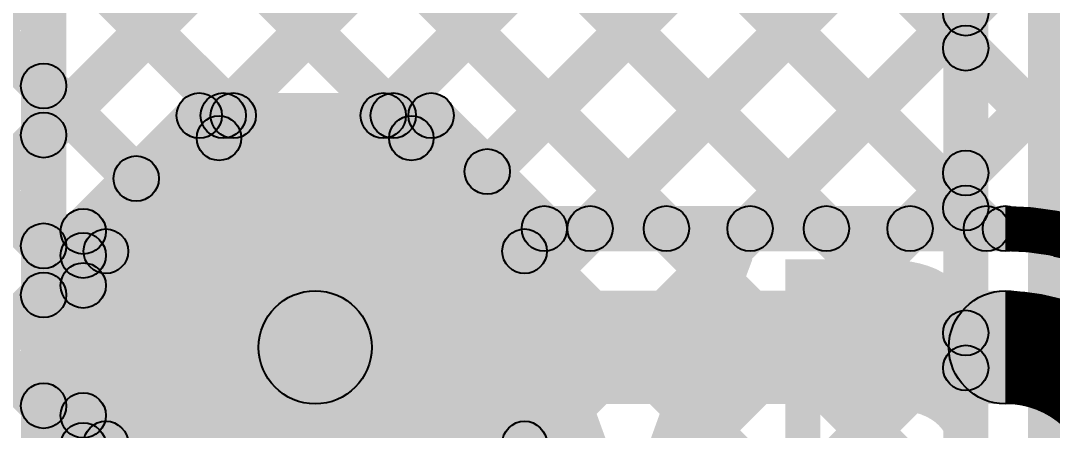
# Model space of a CAD drawing. Header units: millimetres. Extents: x 3.07 to 5.81, y 1.29 to 3.84.
# Drawn here: x 4.5029 to 4.6853, y 2.2203 to 2.2928 of the extents above; entities that cross this region are included whole.
import ezdxf

# ---------------------------------------------------------------- set-up
doc = ezdxf.new("R2010")
doc.units = ezdxf.units.MM
doc.header["$MEASUREMENT"] = 0
for name, color, linetype in [('BottomLayer', 5, 'Continuous'), ('TopLayer', 1, 'Continuous'), ('TopOverlay', 2, 'Continuous'), ('TopPaste', 8, 'Continuous'), ('TopSolder', 216, 'Continuous')]:
    doc.layers.add(name, color=color, linetype=linetype)

# ---------------------------------------------------------------- blocks, each defined once
blk = doc.blocks.new('TEST_POINT_68')
at = {"layer": 'TopLayer'}
blk.add_hatch(color=1, dxfattribs=at).paths.add_polyline_path([(0.015, 0.03), (-0.015, 0.03), (-0.03, 0.015), (-0.03, -0.015), (-0.015, -0.03), (0.015, -0.03), (0.03, -0.015), (0.03, 0.015)])
at = {"layer": 'TopOverlay'}
h = blk.add_hatch(color=2, dxfattribs=at)
edge = h.paths.add_edge_path()
edge.add_arc((-0.017, 0.037), 0.00394, 0, 360)
h = blk.add_hatch(color=2, dxfattribs=at)
edge = h.paths.add_edge_path()
edge.add_arc((-0.017, 0.037), 0.00394, 0, 360)
h = blk.add_hatch(color=2, dxfattribs=at)
edge = h.paths.add_edge_path()
edge.add_arc((-0.017, 0.037), 0.00394, 0, 360)
for points in [[(-0.017, 0.03306), (-0.017, 0.04094), (0.017, 0.04094), (0.017, 0.03306)], [(-0.017, 0.03306), (-0.017, 0.04094), (0.017, 0.04094), (0.017, 0.03306)], [(-0.03422, 0.01422), (-0.03978, 0.01978), (-0.01978, 0.03978), (-0.01422, 0.03422)], [(0.01422, 0.03422), (0.01978, 0.03978), (0.03978, 0.01978), (0.03422, 0.01422)], [(-0.03306, -0.017), (-0.04094, -0.017), (-0.04094, 0.017), (-0.03306, 0.017)], [(0.04094, -0.017), (0.03306, -0.017), (0.03306, 0.017), (0.04094, 0.017)], [(-0.03978, -0.01978), (-0.03422, -0.01422), (-0.01422, -0.03422), (-0.01978, -0.03978)], [(0.01978, -0.03978), (0.01422, -0.03422), (0.03422, -0.01422), (0.03978, -0.01978)], [(-0.017, -0.04094), (-0.017, -0.03306), (0.017, -0.03306), (0.017, -0.04094)], [(-0.017, -0.04094), (-0.017, -0.03306), (0.017, -0.03306), (0.017, -0.04094)]]:
    blk.add_hatch(color=2, dxfattribs=at).paths.add_polyline_path(points)
h = blk.add_hatch(color=2, dxfattribs=at)
edge = h.paths.add_edge_path()
edge.add_arc((0.017, 0.037), 0.00394, 0, 360)
h = blk.add_hatch(color=2, dxfattribs=at)
edge = h.paths.add_edge_path()
edge.add_arc((0.017, 0.037), 0.00394, 0, 360)
h = blk.add_hatch(color=2, dxfattribs=at)
edge = h.paths.add_edge_path()
edge.add_arc((0.017, 0.037), 0.00394, 0, 360)
h = blk.add_hatch(color=2, dxfattribs=at)
edge = h.paths.add_edge_path()
edge.add_arc((-0.037, 0.017), 0.00394, 0, 360)
h = blk.add_hatch(color=2, dxfattribs=at)
edge = h.paths.add_edge_path()
edge.add_arc((-0.037, 0.017), 0.00394, 0, 360)
h = blk.add_hatch(color=2, dxfattribs=at)
edge = h.paths.add_edge_path()
edge.add_arc((0.037, 0.017), 0.00394, 0, 360)
h = blk.add_hatch(color=2, dxfattribs=at)
edge = h.paths.add_edge_path()
edge.add_arc((0.037, 0.017), 0.00394, 0, 360)
h = blk.add_hatch(color=2, dxfattribs=at)
edge = h.paths.add_edge_path()
edge.add_arc((-0.037, -0.017), 0.00394, 0, 360)
h = blk.add_hatch(color=2, dxfattribs=at)
edge = h.paths.add_edge_path()
edge.add_arc((-0.037, -0.017), 0.00394, 0, 360)
h = blk.add_hatch(color=2, dxfattribs=at)
edge = h.paths.add_edge_path()
edge.add_arc((0.037, -0.017), 0.00394, 0, 360)
h = blk.add_hatch(color=2, dxfattribs=at)
edge = h.paths.add_edge_path()
edge.add_arc((0.037, -0.017), 0.00394, 0, 360)
h = blk.add_hatch(color=2, dxfattribs=at)
edge = h.paths.add_edge_path()
edge.add_arc((-0.017, -0.037), 0.00394, 0, 360)
h = blk.add_hatch(color=2, dxfattribs=at)
edge = h.paths.add_edge_path()
edge.add_arc((-0.017, -0.037), 0.00394, 0, 360)
h = blk.add_hatch(color=2, dxfattribs=at)
edge = h.paths.add_edge_path()
edge.add_arc((-0.017, -0.037), 0.00394, 0, 360)
h = blk.add_hatch(color=2, dxfattribs=at)
edge = h.paths.add_edge_path()
edge.add_arc((0.017, -0.037), 0.00394, 0, 360)
h = blk.add_hatch(color=2, dxfattribs=at)
edge = h.paths.add_edge_path()
edge.add_arc((0.017, -0.037), 0.00394, 0, 360)
h = blk.add_hatch(color=2, dxfattribs=at)
edge = h.paths.add_edge_path()
edge.add_arc((0.017, -0.037), 0.00394, 0, 360)
at = {"layer": 'TopPaste'}
blk.add_hatch(color=8, dxfattribs=at).paths.add_polyline_path([(0.015, 0.03), (-0.015, 0.03), (-0.03, 0.015), (-0.03, -0.015), (-0.015, -0.03), (0.015, -0.03), (0.03, -0.015), (0.03, 0.015)])
at = {"layer": 'TopSolder'}
blk.add_hatch(color=216, dxfattribs=at).paths.add_polyline_path([(0.017, 0.034), (-0.017, 0.034), (-0.034, 0.017), (-0.034, -0.017), (-0.017, -0.034), (0.017, -0.034), (0.034, -0.017), (0.034, 0.017)])
at = {"layer": 'TopOverlay'}
for centre in [(-0.017, 0.037), (-0.017, 0.037), (-0.017, 0.037), (0.017, 0.037), (0.017, 0.037), (0.017, 0.037), (-0.037, 0.017), (-0.037, 0.017), (0.037, 0.017), (0.037, 0.017), (-0.037, -0.017), (-0.037, -0.017), (0.037, -0.017), (0.037, -0.017), (-0.017, -0.037), (-0.017, -0.037), (-0.017, -0.037), (0.017, -0.037), (0.017, -0.037), (0.017, -0.037)]:
    blk.add_circle(centre, 0.00394, dxfattribs=at)

msp = doc.modelspace()

# ---------------------------------------------------------------- hatches: boundary and pattern name
at = {"layer": 'BottomLayer'}
for points in [[(4.674, 2.02914), (4.666, 2.02914), (4.666, 3.485), (4.674, 3.485)], [(4.681, 2.036), (4.719, 2.036), (4.719, 3.474), (4.681, 3.474)], [(4.511, 1.494), (4.503, 1.494), (4.503, 2.797), (4.511, 2.797)], [(4.50417, 2.4481), (4.50983, 2.45376), (4.67283, 2.29076), (4.66717, 2.2851)], [(4.50983, 2.26971), (4.50417, 2.27537), (4.66717, 2.43837), (4.67283, 2.43271)], [(4.50417, 2.41982), (4.50983, 2.42548), (4.67283, 2.26248), (4.66717, 2.25682)], [(4.50983, 2.24143), (4.50417, 2.24709), (4.66717, 2.41009), (4.67283, 2.40443)], [(4.50417, 2.39154), (4.50983, 2.39719), (4.67283, 2.23419), (4.66717, 2.22854)], [(4.50983, 2.21315), (4.50417, 2.2188), (4.66717, 2.3818), (4.67283, 2.37615)], [(4.50417, 2.36325), (4.50983, 2.36891), (4.67283, 2.20591), (4.66717, 2.20025)], [(4.50983, 2.18486), (4.50417, 2.19052), (4.66717, 2.35352), (4.67283, 2.34786)], [(4.50417, 2.33497), (4.50983, 2.34062), (4.67283, 2.17762), (4.66717, 2.17197)], [(4.50983, 2.15658), (4.50417, 2.16223), (4.66717, 2.32523), (4.67283, 2.31958)], [(4.50417, 2.30668), (4.50983, 2.31234), (4.67283, 2.14934), (4.66717, 2.14368)], [(4.50983, 2.12829), (4.50417, 2.13395), (4.66717, 2.29695), (4.67283, 2.29129)], [(4.50417, 2.2784), (4.50983, 2.28406), (4.67283, 2.12106), (4.66717, 2.1154)], [(4.50983, 2.10001), (4.50417, 2.10566), (4.66717, 2.26866), (4.67283, 2.26301)], [(4.50417, 2.25011), (4.50983, 2.25577), (4.67283, 2.09277), (4.66717, 2.08711)], [(4.50983, 2.07172), (4.50417, 2.07738), (4.66717, 2.24038), (4.67283, 2.23472)], [(4.50417, 2.22183), (4.50983, 2.22749), (4.67283, 2.06449), (4.66717, 2.05883)]]:
    msp.add_hatch(color=5, dxfattribs=at).paths.add_polyline_path(points)
h = msp.add_hatch(color=5, dxfattribs=at)
edge = h.paths.add_edge_path()
edge.add_arc((4.67, 2.29412), 0.004, 0, 360)
h = msp.add_hatch(color=5, dxfattribs=at)
edge = h.paths.add_edge_path()
edge.add_arc((4.67, 2.28793), 0.004, 0, 360)
h = msp.add_hatch(color=5, dxfattribs=at)
edge = h.paths.add_edge_path()
edge.add_arc((4.507, 2.28123), 0.004, 0, 360)
h = msp.add_hatch(color=5, dxfattribs=at)
edge = h.paths.add_edge_path()
edge.add_arc((4.507, 2.27254), 0.004, 0, 360)
h = msp.add_hatch(color=5, dxfattribs=at)
edge = h.paths.add_edge_path()
edge.add_arc((4.67, 2.26584), 0.004, 0, 360)
h = msp.add_hatch(color=5, dxfattribs=at)
edge = h.paths.add_edge_path()
edge.add_arc((4.67, 2.25965), 0.004, 0, 360)
h = msp.add_hatch(color=5, dxfattribs=at)
edge = h.paths.add_edge_path()
edge.add_arc((4.507, 2.25294), 0.004, 0, 360)
h = msp.add_hatch(color=5, dxfattribs=at)
edge = h.paths.add_edge_path()
edge.add_arc((4.507, 2.24426), 0.004, 0, 360)
h = msp.add_hatch(color=5, dxfattribs=at)
edge = h.paths.add_edge_path()
edge.add_arc((4.67, 2.23755), 0.004, 0, 360)
h = msp.add_hatch(color=5, dxfattribs=at)
edge = h.paths.add_edge_path()
edge.add_arc((4.67, 2.23136), 0.004, 0, 360)
h = msp.add_hatch(color=5, dxfattribs=at)
edge = h.paths.add_edge_path()
edge.add_arc((4.507, 2.22466), 0.004, 0, 360)
at = {"layer": 'TopLayer'}
for points in [[(4.41917, 2.47654), (4.42483, 2.48219), (4.64819, 2.25883), (4.64254, 2.25317)], [(4.41917, 2.44825), (4.42483, 2.45391), (4.61991, 2.25883), (4.61425, 2.25317)], [(4.41917, 2.41997), (4.42483, 2.42562), (4.57162, 2.27883), (4.56597, 2.27317)], [(4.42483, 2.213), (4.41917, 2.21865), (4.61649, 2.41597), (4.62214, 2.41031)], [(4.42483, 2.18471), (4.41917, 2.19037), (4.64477, 2.41597), (4.65043, 2.41031)], [(4.54157, 2.27317), (4.53591, 2.27883), (4.67306, 2.41597), (4.67871, 2.41031)], [(4.56985, 2.27317), (4.5642, 2.27883), (4.70134, 2.41597), (4.707, 2.41031)], [(4.58823, 2.26327), (4.58258, 2.26892), (4.72963, 2.41597), (4.73528, 2.41031)], [(4.60642, 2.25317), (4.60077, 2.25883), (4.75791, 2.41597), (4.76357, 2.41031)], [(4.63471, 2.25317), (4.62905, 2.25883), (4.78619, 2.41597), (4.79185, 2.41031)], [(4.66299, 2.25317), (4.65734, 2.25883), (4.81448, 2.41597), (4.82013, 2.41031)], [(4.69011, 2.25201), (4.68446, 2.25766), (4.84276, 2.41597), (4.84842, 2.41031)], [(4.41917, 2.39168), (4.42483, 2.39734), (4.54334, 2.27883), (4.53768, 2.27317)], [(4.53368, 2.39031), (4.53933, 2.39597), (4.67648, 2.25883), (4.67082, 2.25317)], [(4.56196, 2.39031), (4.56762, 2.39597), (4.87483, 2.08876), (4.86917, 2.0831)], [(4.41917, 2.3634), (4.42483, 2.36906), (4.52619, 2.26769), (4.52054, 2.26204)], [(4.41917, 2.33511), (4.42483, 2.34077), (4.51683, 2.24877), (4.51117, 2.24311)], [(4.41917, 2.30683), (4.42483, 2.31249), (4.51683, 2.22049), (4.51117, 2.21483)], [(4.5345, 2.272), (4.5345, 2.28), (4.5755, 2.28), (4.5755, 2.272)], [(4.51683, 2.25267), (4.51117, 2.25833), (4.53167, 2.27883), (4.53733, 2.27317)], [(4.57267, 2.27317), (4.57833, 2.27883), (4.59833, 2.25883), (4.59267, 2.25317)], [(4.5955, 2.252), (4.5955, 2.26), (4.677, 2.26), (4.677, 2.252)], [(4.42483, 2.15643), (4.41917, 2.16209), (4.51117, 2.25409), (4.51683, 2.24843)], [(4.518, 2.2145), (4.51, 2.2145), (4.51, 2.2555), (4.518, 2.2555)], [(4.555, 2.225), (4.555, 2.245), (4.677, 2.245), (4.677, 2.225)], [(4.42483, 2.12815), (4.41917, 2.1338), (4.51117, 2.2258), (4.51683, 2.22015)]]:
    msp.add_hatch(color=1, dxfattribs=at).paths.add_polyline_path(points)
h = msp.add_hatch(color=1, dxfattribs=at)
edge = h.paths.add_edge_path()
edge.add_arc((4.5345, 2.276), 0.004, 0, 360)
h = msp.add_hatch(color=1, dxfattribs=at)
edge = h.paths.add_edge_path()
edge.add_arc((4.5345, 2.276), 0.004, 0, 360)
h = msp.add_hatch(color=1, dxfattribs=at)
edge = h.paths.add_edge_path()
edge.add_arc((4.53874, 2.276), 0.004, 0, 360)
h = msp.add_hatch(color=1, dxfattribs=at)
edge = h.paths.add_edge_path()
edge.add_arc((4.54051, 2.276), 0.004, 0, 360)
h = msp.add_hatch(color=1, dxfattribs=at)
edge = h.paths.add_edge_path()
edge.add_arc((4.56703, 2.276), 0.004, 0, 360)
h = msp.add_hatch(color=1, dxfattribs=at)
edge = h.paths.add_edge_path()
edge.add_arc((4.5688, 2.276), 0.004, 0, 360)
h = msp.add_hatch(color=1, dxfattribs=at)
edge = h.paths.add_edge_path()
edge.add_arc((4.5755, 2.276), 0.004, 0, 360)
h = msp.add_hatch(color=1, dxfattribs=at)
edge = h.paths.add_edge_path()
edge.add_arc((4.5755, 2.276), 0.004, 0, 360)
h = msp.add_hatch(color=1, dxfattribs=at)
edge = h.paths.add_edge_path()
edge.add_arc((4.52336, 2.26486), 0.004, 0, 360)
h = msp.add_hatch(color=1, dxfattribs=at)
edge = h.paths.add_edge_path()
edge.add_arc((4.58541, 2.26609), 0.004, 0, 360)
h = msp.add_hatch(color=1, dxfattribs=at)
edge = h.paths.add_edge_path()
edge.add_arc((4.514, 2.2555), 0.004, 0, 360)
h = msp.add_hatch(color=1, dxfattribs=at)
edge = h.paths.add_edge_path()
edge.add_arc((4.514, 2.2555), 0.004, 0, 360)
h = msp.add_hatch(color=1, dxfattribs=at)
edge = h.paths.add_edge_path()
edge.add_arc((4.5955, 2.256), 0.004, 0, 360)
h = msp.add_hatch(color=1, dxfattribs=at)
edge = h.paths.add_edge_path()
edge.add_arc((4.5955, 2.256), 0.004, 0, 360)
h = msp.add_hatch(color=1, dxfattribs=at)
edge = h.paths.add_edge_path()
edge.add_arc((4.6036, 2.256), 0.004, 0, 360)
h = msp.add_hatch(color=1, dxfattribs=at)
edge = h.paths.add_edge_path()
edge.add_arc((4.61708, 2.256), 0.004, 0, 360)
h = msp.add_hatch(color=1, dxfattribs=at)
edge = h.paths.add_edge_path()
edge.add_arc((4.63188, 2.256), 0.004, 0, 360)
h = msp.add_hatch(color=1, dxfattribs=at)
edge = h.paths.add_edge_path()
edge.add_arc((4.64536, 2.256), 0.004, 0, 360)
h = msp.add_hatch(color=1, dxfattribs=at)
edge = h.paths.add_edge_path()
edge.add_arc((4.66016, 2.256), 0.004, 0, 360)
h = msp.add_hatch(color=1, dxfattribs=at)
edge = h.paths.add_edge_path()
edge.add_arc((4.67365, 2.256), 0.004, 0, 360)
h = msp.add_hatch(color=1, dxfattribs=at)
edge = h.paths.add_edge_path()
edge.add_arc((4.677, 2.256), 0.004, 0, 360)
h = msp.add_hatch(color=1, dxfattribs=at)
edge = h.paths.add_edge_path()
edge.add_arc((4.677, 2.256), 0.004, 0, 360)
h = msp.add_hatch(color=1, dxfattribs=at)
edge = h.paths.add_edge_path()
edge.add_arc((4.68728, 2.25484), 0.004, 0, 360)
h = msp.add_hatch(color=1, dxfattribs=at)
edge = h.paths.add_edge_path()
edge.add_arc((4.514, 2.25126), 0.004, 0, 360)
h = msp.add_hatch(color=1, dxfattribs=at)
edge = h.paths.add_edge_path()
edge.add_arc((4.514, 2.24594), 0.004, 0, 360)
h = msp.add_hatch(color=1, dxfattribs=at)
edge = h.paths.add_edge_path()
edge.add_arc((4.555, 2.235), 0.01, 0, 360)
h = msp.add_hatch(color=1, dxfattribs=at)
edge = h.paths.add_edge_path()
edge.add_arc((4.677, 2.235), 0.01, 0, 360)
h = msp.add_hatch(color=1, dxfattribs=at)
edge = h.paths.add_edge_path()
edge.add_arc((4.677, 2.235), 0.01, 0, 360)
h = msp.add_hatch(color=1, dxfattribs=at)
edge = h.paths.add_edge_path()
edge.add_arc((4.514, 2.22297), 0.004, 0, 360)
h = msp.add_hatch(color=1, dxfattribs=at)
edge = h.paths.add_edge_path()
edge.add_arc((4.514, 2.21766), 0.004, 0, 360)

# ---------------------------------------------------------------- linework, layer by layer
at = {"layer": 'BottomLayer'}
for centre in [(4.67, 2.29412), (4.67, 2.28793), (4.507, 2.28123), (4.507, 2.27254), (4.67, 2.26584), (4.67, 2.25965), (4.507, 2.25294), (4.507, 2.24426), (4.67, 2.23755), (4.67, 2.23136), (4.507, 2.22466)]:
    msp.add_circle(centre, 0.004, dxfattribs=at)
at = {"layer": 'TopLayer'}
for points, const_width in [([(4.677, 2.256, -0.414214), (4.723, 2.21)], 0.008), ([(4.677, 2.235, -0.414214), (4.702, 2.21)], 0.02)]:
    msp.add_lwpolyline(points, format="xyb", dxfattribs=dict(at, const_width=const_width))
for centre, radius in [((4.5345, 2.276), 0.004), ((4.5345, 2.276), 0.004), ((4.53874, 2.276), 0.004), ((4.54051, 2.276), 0.004), ((4.56703, 2.276), 0.004), ((4.5688, 2.276), 0.004), ((4.5755, 2.276), 0.004), ((4.5755, 2.276), 0.004), ((4.52336, 2.26486), 0.004), ((4.58541, 2.26609), 0.004), ((4.514, 2.2555), 0.004), ((4.514, 2.2555), 0.004), ((4.5955, 2.256), 0.004), ((4.5955, 2.256), 0.004), ((4.6036, 2.256), 0.004), ((4.61708, 2.256), 0.004), ((4.63188, 2.256), 0.004), ((4.64536, 2.256), 0.004), ((4.66016, 2.256), 0.004), ((4.67365, 2.256), 0.004), ((4.677, 2.256), 0.004), ((4.677, 2.256), 0.004), ((4.68728, 2.25484), 0.004), ((4.514, 2.25126), 0.004), ((4.514, 2.24594), 0.004), ((4.555, 2.235), 0.01), ((4.677, 2.235), 0.01), ((4.677, 2.235), 0.01), ((4.514, 2.22297), 0.004), ((4.514, 2.21766), 0.004)]:
    msp.add_circle(centre, radius, dxfattribs=at)

# ---------------------------------------------------------------- block references
msp.add_blockref('TEST_POINT_68', (4.555, 2.235))

# ---------------------------------------------------------------- texts
at = {"layer": 'TopOverlay'}
msp.add_text('VBUS', height=0.05, rotation=360, dxfattribs=at).set_placement((4.588, 2.20059))

doc.saveas('drawing.dxf')
